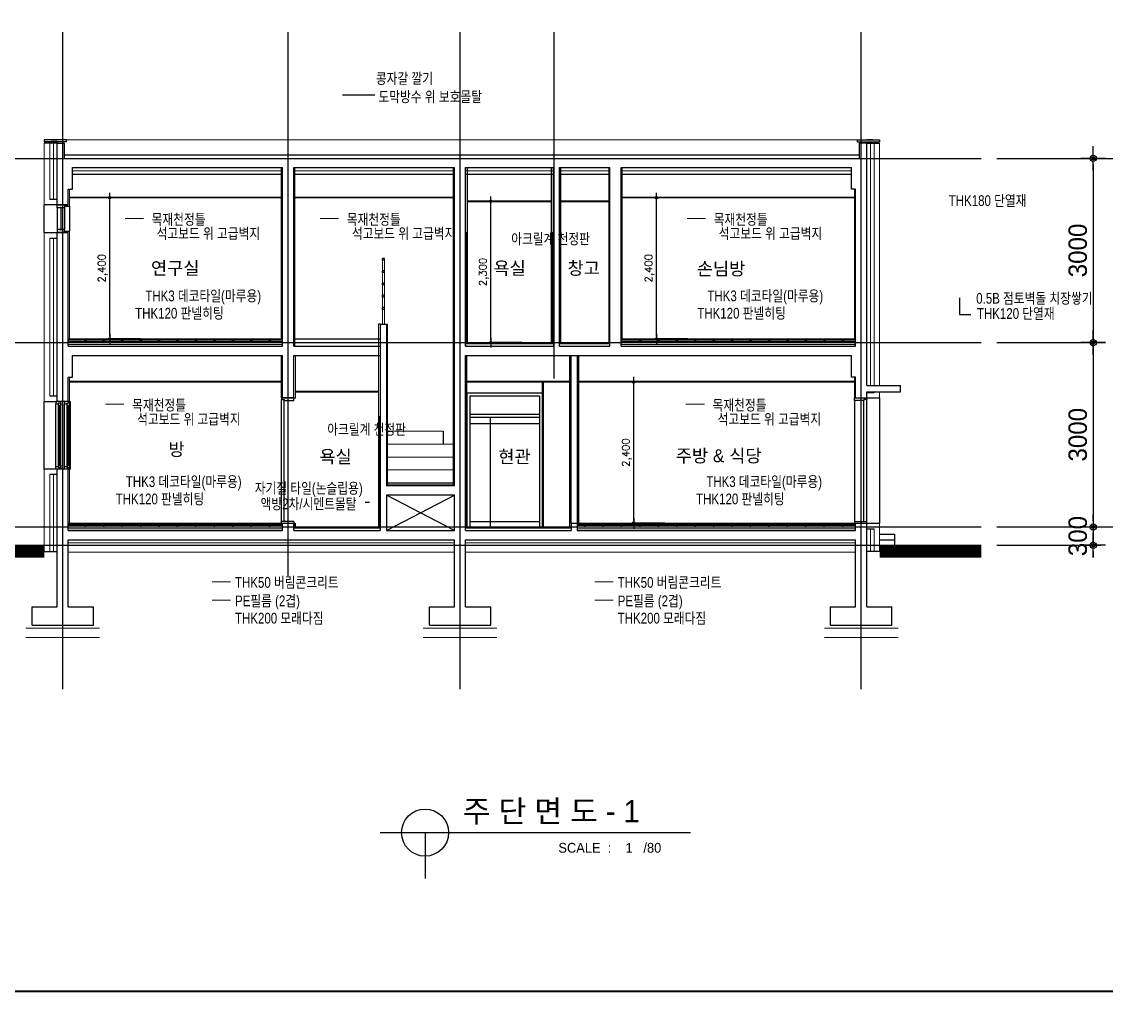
# Model space of a CAD drawing. Header units: millimetres. Extents: x 2237537 to 2823092, y 532110 to 734861.
# Drawn here: x 2440566 to 2458225, y 640027 to 655830 of the extents above; entities that cross this region are included whole.
import ezdxf
from ezdxf.enums import TextEntityAlignment as Align
from ezdxf.lldxf.tags import DXFTag

# ---------------------------------------------------------------- set-up
doc = ezdxf.new("R2010")
doc.units = ezdxf.units.MM
doc.header["$LTSCALE"] = 300
doc.header["$MEASUREMENT"] = 0
doc.layers.get('0').update_dxf_attribs({"lineweight": 0})
for name, color, linetype in [('2', 2, 'Continuous'), ('3', 3, 'Continuous'), ('5HAT', 5, 'Continuous'), ('6', 6, 'Continuous'), ('8', 8, 'Continuous'), ("A'_6ELE", 6, 'Continuous'), ("A'_CWAL", 2, 'Continuous'), ('CEN', 1, 'CEN'), ('DIM', 7, 'Continuous'), ('E3', 8, 'Continuous'), ('ELV', 4, 'Continuous'), ('FORM', 4, 'Continuous'), ('HA', 5, 'Continuous'), ('MGT', 6, 'Continuous'), ('RXANNOT', 6, 'Continuous'), ('TOILET', 6, 'Continuous'), ('WID', 4, 'Continuous'), ('win', 4, 'Continuous')]:
    doc.layers.add(name, color=color, linetype=linetype)
for name, color, linetype, lineweight in [('DOOR', 6, 'Continuous', 9), ('hat2', 7, 'Continuous', 0), ('가구', 8, 'Continuous', 5), ('마감', 154, 'Continuous', 9), ('타이틀글자', 7, 'Continuous', 13)]:
    doc.layers.add(name, color=color, linetype=linetype, lineweight=lineweight)
doc.styles.add('HGTXT', font='romans.shx', dxfattribs={"bigfont": 'whgtxt.shx'})
doc.styles.get("Standard").update_dxf_attribs({"font": 'Expo M.ttf'})
doc.styles.add('울릉도', font='Expo M.ttf')
doc.styles.add('휴먼세엑스포', font='Dotum.ttf')
tags = doc.linetypes.add('BATTING', pattern='A,0.0001,-0.1,[134,ltypeshp.shx,S=0.1,R=0,X=-0.1,Y=0],-0.2,[134,ltypeshp.shx,S=0.1,R=180,X=0.1,Y=0],-0.1', length=0.4001).pattern_tags.tags
tags[22:23] = [DXFTag(74, 4), DXFTag(75, 0), DXFTag(340, '0'), DXFTag(46, 1.0), DXFTag(50, 0.0), DXFTag(44, 0.0), DXFTag(45, 0.0)]
tags[4:5] = [DXFTag(74, 4), DXFTag(75, 0), DXFTag(340, '0'), DXFTag(46, 1.0), DXFTag(50, 0.0), DXFTag(44, 0.0), DXFTag(45, 0.0)]
tags = doc.linetypes.add('CEN', pattern=[62, 60, -1, 0, -1]).pattern_tags.tags
tags[10:11] = [DXFTag(74, 4), DXFTag(75, 0), DXFTag(340, '0'), DXFTag(46, 1.0), DXFTag(50, 0.0), DXFTag(44, 0.0), DXFTag(45, 0.0)]
tags[8:9] = [DXFTag(74, 4), DXFTag(75, 0), DXFTag(340, '0'), DXFTag(46, 1.0), DXFTag(50, 0.0), DXFTag(44, 0.0), DXFTag(45, 0.0)]
tags[6:7] = [DXFTag(74, 4), DXFTag(75, 0), DXFTag(340, '0'), DXFTag(46, 1.0), DXFTag(50, 0.0), DXFTag(44, 0.0), DXFTag(45, 0.0)]
tags[4:5] = [DXFTag(74, 4), DXFTag(75, 0), DXFTag(340, '0'), DXFTag(46, 1.0), DXFTag(50, 0.0), DXFTag(44, 0.0), DXFTag(45, 0.0)]
tags = doc.linetypes.add('HID', pattern=[2.3, 1.5, -0.8]).pattern_tags.tags
tags[6:7] = [DXFTag(74, 4), DXFTag(75, 0), DXFTag(340, '0'), DXFTag(46, 1.0), DXFTag(50, 0.0), DXFTag(44, 0.0), DXFTag(45, 0.0)]
tags[4:5] = [DXFTag(74, 4), DXFTag(75, 0), DXFTag(340, '0'), DXFTag(46, 1.0), DXFTag(50, 0.0), DXFTag(44, 0.0), DXFTag(45, 0.0)]
tags = doc.linetypes.add('HIDDEN2', pattern=[4.7625, 3.175, -1.5875]).pattern_tags.tags
tags[6:7] = [DXFTag(74, 4), DXFTag(75, 0), DXFTag(340, '0'), DXFTag(46, 1.0), DXFTag(50, 0.0), DXFTag(44, 0.0), DXFTag(45, 0.0)]
tags[4:5] = [DXFTag(74, 4), DXFTag(75, 0), DXFTag(340, '0'), DXFTag(46, 1.0), DXFTag(50, 0.0), DXFTag(44, 0.0), DXFTag(45, 0.0)]
doc.dimstyles.new('archidata', dxfattribs={"dimscale": 50, "dimtxt": 3, "dimasz": 1, "dimexe": 2, "dimexo": 5, "dimgap": 1, "dimtad": 1, "dimdec": 0, "dimdsep": 46, "dimlunit": 6, "dimtxsty": 'HGTXT', "dimblk": 'DOT', "dimcen": 0, "dimclrd": 1, "dimclre": 1, "dimadec": 0, "dimazin": 0, "dimtfac": 1, "dimtdec": 0, "dimtix": 1, "dimtofl": 0, "dimtmove": 2, "dimatfit": 3, "dimldrblk": 'DOT', "dimfxl": 1, "dimtolj": 1, "dimtzin": 0, "dimarcsym": 0})
doc.dimstyles.new('CPDIM1', dxfattribs={"dimtxt": 3, "dimasz": 1, "dimexe": 1.25, "dimexo": 1, "dimgap": 1, "dimtad": 1, "dimdec": 0, "dimzin": 1, "dimdsep": 46, "dimtxsty": '휴먼세엑스포', "dimblk1": 'Z_DOT', "dimblk2": 'Z_DOT', "dimsah": 1, "dimcen": 2.5, "dimadec": 0, "dimazin": 0, "dimtfac": 1, "dimtdec": 0, "dimtix": 1, "dimtmove": 2, "dimatfit": 3, "dimldrblk": 'Z_DOT', "dimfxl": 1, "dimtolj": 1, "dimtzin": 1, "dimarcsym": 0})

# ---------------------------------------------------------------- blocks, each defined once
blk = doc.blocks.new('Z_DOT')
at = {"layer": 'DIM', "color": 7}
for p, q in [((0, -2), (0, 2)), ((-2, 0), (2, 0))]:
    blk.add_line(p, q, dxfattribs=at)
for radius in [0.5, 0.25]:
    blk.add_circle((0, 0), radius, dxfattribs=at)
blk = doc.blocks.new('*D141')
at = {"layer": 'DEFPOINTS', "color": 0}
for p in [(2456342, 653605), (2456342, 650605), (2458011, 650605)]:
    blk.add_point(p, dxfattribs=at)
at = {"layer": 'DIM', "color": 0, "lineweight": -2}
for p, q in [((2456442, 653605), (2458136, 653605)), ((2458011, 653505), (2458011, 650705)), ((2456442, 650605), (2458136, 650605))]:
    blk.add_line(p, q, dxfattribs=at)
at = {"layer": 'DIM', "color": 0, "lineweight": -2, "xscale": 100, "yscale": 100, "zscale": 100}
for p, rotation in [((2458011, 653605), 90), ((2458011, 650605), 270)]:
    blk.add_blockref('Z_DOT', p, dxfattribs=dict(at, rotation=rotation))
at = {"layer": 'DIM', "color": 0, "insert": (2457761, 652105), "char_height": 300, "attachment_point": 5, "rotation": 90, "style": '휴먼세엑스포'}
blk.add_mtext('\\A1;3000', dxfattribs=at)
blk = doc.blocks.new('*D142')
at = {"layer": 'DEFPOINTS', "color": 0}
for p in [(2456342, 653605), (2456342, 647605), (2458811, 647605)]:
    blk.add_point(p, dxfattribs=at)
at = {"layer": 'DIM', "color": 0, "lineweight": -2}
for p, q in [((2456442, 653605), (2458936, 653605)), ((2458811, 653505), (2458811, 647705)), ((2456442, 647605), (2458936, 647605))]:
    blk.add_line(p, q, dxfattribs=at)
at = {"layer": 'DIM', "color": 0, "lineweight": -2, "xscale": 100, "yscale": 100, "zscale": 100}
for p, rotation in [((2458811, 653605), 90), ((2458811, 647605), 270)]:
    blk.add_blockref('Z_DOT', p, dxfattribs=dict(at, rotation=rotation))
at = {"layer": 'DIM', "color": 0, "insert": (2458561, 650605), "char_height": 300, "attachment_point": 5, "rotation": 90, "style": '휴먼세엑스포'}
blk.add_mtext('\\A1;6000', dxfattribs=at)
blk = doc.blocks.new('*D143')
at = {"layer": 'DEFPOINTS', "color": 0}
for p in [(2456342, 650605), (2456342, 647605), (2458011, 647605)]:
    blk.add_point(p, dxfattribs=at)
at = {"layer": 'DIM', "color": 0, "lineweight": -2}
for p, q in [((2456442, 650605), (2458136, 650605)), ((2458011, 650505), (2458011, 647705)), ((2456442, 647605), (2458136, 647605))]:
    blk.add_line(p, q, dxfattribs=at)
at = {"layer": 'DIM', "color": 0, "lineweight": -2, "xscale": 100, "yscale": 100, "zscale": 100}
for p, rotation in [((2458011, 650605), 90), ((2458011, 647605), 270)]:
    blk.add_blockref('Z_DOT', p, dxfattribs=dict(at, rotation=rotation))
at = {"layer": 'DIM', "color": 0, "insert": (2457761, 649105), "char_height": 300, "attachment_point": 5, "rotation": 90, "style": '휴먼세엑스포'}
blk.add_mtext('\\A1;3000', dxfattribs=at)
blk = doc.blocks.new('*D144')
at = {"layer": 'DEFPOINTS', "color": 0}
for p in [(2456342, 647605), (2456342, 647305), (2458011, 647305)]:
    blk.add_point(p, dxfattribs=at)
at = {"layer": 'DIM', "color": 0, "lineweight": -2}
for p, q in [((2458011, 647705), (2458011, 647805)), ((2456442, 647605), (2458136, 647605)), ((2458011, 647605), (2458011, 647305)), ((2456442, 647305), (2458136, 647305)), ((2458011, 647205), (2458011, 647105))]:
    blk.add_line(p, q, dxfattribs=at)
at = {"layer": 'DIM', "color": 0, "lineweight": -2, "xscale": 100, "yscale": 100, "zscale": 100}
for p, rotation in [((2458011, 647605), 270), ((2458011, 647305), 90)]:
    blk.add_blockref('Z_DOT', p, dxfattribs=dict(at, rotation=rotation))
at = {"layer": 'DIM', "color": 0, "insert": (2457761, 647455), "char_height": 300, "attachment_point": 5, "rotation": 90, "style": '휴먼세엑스포'}
blk.add_mtext('\\A1;300', dxfattribs=at)
blk = doc.blocks.new('*D135')
at = {"layer": 'DEFPOINTS', "color": 0}
for p in [(2450530, 649965), (2451159, 649965), (2451159, 647665)]:
    blk.add_point(p, dxfattribs=at)
at = {"layer": 'DIM', "color": 1, "lineweight": -2}
for p, q in [((2451039, 649965), (2450530, 649965)), ((2450530, 647705), (2450530, 649925)), ((2451039, 647665), (2450530, 647665))]:
    blk.add_line(p, q, dxfattribs=at)
at = {"layer": 'DIM', "color": 1, "lineweight": -2, "xscale": 40, "yscale": 40, "zscale": 40}
for p, rotation in [((2450530, 649965), 90), ((2450530, 647665), 270)]:
    blk.add_blockref('Z_DOT', p, dxfattribs=dict(at, rotation=rotation))
at = {"layer": 'DIM', "insert": (2450418, 648815), "char_height": 120, "attachment_point": 5, "rotation": 90, "style": 'HGTXT'}
blk.add_mtext('\\A1;2,400', dxfattribs=at)
blk = doc.blocks.new('_Dot')
at = {"color": 0, "linetype": 'ByBlock', "lineweight": -2}
blk.add_line((-0.5, 0), (-1, 0), dxfattribs=at)
at = {"color": 0, "linetype": 'ByBlock', "const_width": 0.5}
blk.add_lwpolyline([(-0.25, 0, 1), (0.25, 0, 1)], format="xyb", close=True, dxfattribs=at)
blk = doc.blocks.new('*D136')
at = {"layer": 'DEFPOINTS', "color": 0}
for p in [(2450901, 652965), (2451530, 652965), (2451530, 650665)]:
    blk.add_point(p, dxfattribs=at)
at = {"layer": 'DIM', "color": 1, "lineweight": -2}
for p, q in [((2451410, 652965), (2450901, 652965)), ((2450901, 650705), (2450901, 652925)), ((2451410, 650665), (2450901, 650665))]:
    blk.add_line(p, q, dxfattribs=at)
at = {"layer": 'DIM', "color": 1, "lineweight": -2, "xscale": 40, "yscale": 40, "zscale": 40}
for p, rotation in [((2450901, 652965), 90), ((2450901, 650665), 270)]:
    blk.add_blockref('Z_DOT', p, dxfattribs=dict(at, rotation=rotation))
at = {"layer": 'DIM', "insert": (2450789, 651815), "char_height": 120, "attachment_point": 5, "rotation": 90, "style": 'HGTXT'}
blk.add_mtext('\\A1;2,400', dxfattribs=at)
blk = doc.blocks.new('*D149')
at = {"layer": 'DEFPOINTS', "color": 0}
for p in [(2441998, 652965), (2442627, 652965), (2442627, 650665)]:
    blk.add_point(p, dxfattribs=at)
at = {"layer": 'DIM', "color": 1, "lineweight": -2}
for p, q in [((2442507, 652965), (2441998, 652965)), ((2441998, 650705), (2441998, 652925)), ((2442507, 650665), (2441998, 650665))]:
    blk.add_line(p, q, dxfattribs=at)
at = {"layer": 'DIM', "color": 1, "lineweight": -2, "xscale": 40, "yscale": 40, "zscale": 40}
for p, rotation in [((2441998, 652965), 90), ((2441998, 650665), 270)]:
    blk.add_blockref('Z_DOT', p, dxfattribs=dict(at, rotation=rotation))
at = {"layer": 'DIM', "insert": (2441886, 651815), "char_height": 120, "attachment_point": 5, "rotation": 90, "style": 'HGTXT'}
blk.add_mtext('\\A1;2,400', dxfattribs=at)
blk = doc.blocks.new('*D150')
at = {"layer": 'DEFPOINTS', "color": 0}
for p in [(2448202, 652905), (2448831, 652905), (2448831, 650605)]:
    blk.add_point(p, dxfattribs=at)
at = {"layer": 'DIM', "color": 1, "lineweight": -2}
for p, q in [((2448711, 652905), (2448202, 652905)), ((2448202, 650645), (2448202, 652865)), ((2448711, 650605), (2448202, 650605))]:
    blk.add_line(p, q, dxfattribs=at)
at = {"layer": 'DIM', "color": 1, "lineweight": -2, "xscale": 40, "yscale": 40, "zscale": 40}
for p, rotation in [((2448202, 652905), 90), ((2448202, 650605), 270)]:
    blk.add_blockref('Z_DOT', p, dxfattribs=dict(at, rotation=rotation))
at = {"layer": 'DIM', "insert": (2448090, 651755), "char_height": 120, "attachment_point": 5, "rotation": 90, "style": 'HGTXT'}
blk.add_mtext('\\A1;2,300', dxfattribs=at)
blk = doc.blocks.new('FORM')
at = {"layer": 'FORM', "const_width": 37.8}
blk.add_lwpolyline([(120245, 27347), (120245, 54452), (159038, 54452), (159038, 27347)], close=True, dxfattribs=at)

msp = doc.modelspace()

# ---------------------------------------------------------------- linework, layer by layer
at = {"ltscale": 10000}
for p, q in [((2442547.6, 652623.8), (2442248, 652623.8)), ((2445726, 652623.8), (2445426.4, 652623.8)), ((2451699.6, 652623.8), (2451400, 652623.8)), ((2442230.6, 649599.8), (2441931, 649599.8)), ((2451680.6, 649599.8), (2451381, 649599.8)), ((2443964.6, 646712), (2443665, 646712)), ((2450195.6, 646712), (2449896, 646712)), ((2443964.6, 646411.6), (2443665, 646411.6)), ((2450195.6, 646411.6), (2449896, 646411.6))]:
    msp.add_line(p, q, dxfattribs=at)
at = {"const_width": 200}
for points in [[(2438548.3, 647205.4), (2440933.9, 647205.4)], [(2454533.9, 647205.4), (2456188, 647205.4)]]:
    msp.add_lwpolyline(points, dxfattribs=at)
at = {"layer": '2'}
for p, q in [((2446403.9, 642626.5), (2451454.3, 642626.5)), ((2447133.2, 642626.5), (2447133.2, 641881.3))]:
    msp.add_line(p, q, dxfattribs=at)
msp.add_circle((2447133.2, 642626.5), 383.3, dxfattribs=at)
at = {"layer": '3'}
for p, q in [((2449509.9, 647664.7), (2449509.9, 650394.7)), ((2449609.9, 650394.7), (2449609.9, 647664.7))]:
    msp.add_line(p, q, dxfattribs=at)
at = {"layer": '5HAT'}
for p, q in [((2440933.9, 652396.8), (2440933.9, 652846.8)), ((2441143.9, 652796.8), (2441143.9, 652446.8)), ((2441263.9, 652796.8), (2441263.9, 652446.8)), ((2441343.9, 652826.8), (2441343.9, 652416.8)), ((2454533.9, 649704.7), (2454533.9, 647664.7)), ((2440933.9, 648546.8), (2440933.9, 649646.8)), ((2454123.9, 649664.7), (2454123.9, 647694.7))]:
    msp.add_line(p, q, dxfattribs=at)
at = {"layer": '6'}
for p, q in [((2440933.9, 653904.7), (2440933.9, 653874.7)), ((2454533.9, 653904.7), (2454533.9, 653874.7)), ((2441143.9, 652936.8), (2441023.9, 652936.8)), ((2441143.9, 652846.8), (2440933.9, 652846.8)), ((2440933.9, 652396.8), (2441143.9, 652396.8)), ((2441023.9, 652306.8), (2441143.9, 652306.8)), ((2446403.9, 650904.7), (2446373.9, 650904.7)), ((2446503.9, 650904.7), (2446523.9, 650904.7)), ((2444993.9, 650664.7), (2446403.9, 650664.7)), ((2441023.9, 649736.8), (2441143.9, 649736.8)), ((2444993.9, 649704.7), (2445023.9, 649704.7)), ((2454323.9, 649794.7), (2454443.9, 649794.7)), ((2454323.9, 649704.7), (2454533.9, 649704.7)), ((2440933.9, 649646.8), (2441143.9, 649646.8)), ((2447426, 649161.3), (2447426, 648951.3)), ((2441143.9, 648546.8), (2440933.9, 648546.8)), ((2441143.9, 648456.8), (2441023.9, 648456.8)), ((2447813.9, 647589.7), (2449043.9, 647589.7)), ((2454323.9, 647664.7), (2454533.9, 647664.7)), ((2454323.9, 647574.7), (2454443.9, 647574.7)), ((2454533.9, 647484.7), (2454776.9, 647484.7)), ((2454533.9, 647394.7), (2454776.9, 647394.7)), ((2454776.9, 647484.7), (2454776.9, 647304.7)), ((2440933.9, 647205.4), (2441143.9, 647205.4)), ((2441043.9, 647205.4), (2441143.9, 647205.4)), ((2454533.9, 647205.4), (2454323.9, 647205.4))]:
    msp.add_line(p, q, dxfattribs=at)
at = {"layer": '6', "ltscale": 10000}
for p, q in [((2444793.9, 650664.7), (2444793.9, 653454.7)), ((2447823.9, 650604.7), (2447823.9, 653452.5)), ((2449193.9, 650604.7), (2449193.9, 653452.5)), ((2449343.9, 650604.7), (2449343.9, 653454.7)), ((2441263.9, 652826.8), (2441343.9, 652826.8)), ((2441263.9, 652416.8), (2441343.9, 652416.8)), ((2444793.9, 649704.7), (2444793.9, 650394.7))]:
    msp.add_line(p, q, dxfattribs=at)
at = {"layer": '8'}
for points in [[(2449043.9, 647604.7), (2449043.9, 649964.7)], [(2449063.9, 647604.7), (2449063.9, 649964.7)]]:
    msp.add_lwpolyline(points, dxfattribs=at)
at = {"layer": "A'_6ELE"}
for p, q in [((2441293.9, 653904.7), (2440933.9, 653904.7)), ((2440933.9, 653904.7), (2440933.9, 653874.7)), ((2441293.9, 653874.7), (2440933.9, 653874.7)), ((2441143.9, 653854.7), (2440933.9, 653854.7)), ((2441043.9, 653904.7), (2441143.9, 653904.7)), ((2441043.9, 653904.7), (2441143.9, 653904.7)), ((2441293.9, 653874.7), (2441293.9, 653904.7)), ((2454173.9, 653904.7), (2454533.9, 653904.7)), ((2454173.9, 653874.7), (2454173.9, 653904.7)), ((2454173.9, 653874.7), (2454533.9, 653874.7)), ((2454423.9, 653904.7), (2454323.9, 653904.7)), ((2454323.9, 653854.7), (2454533.9, 653854.7)), ((2454533.9, 653904.7), (2454533.9, 653874.7)), ((2441263.9, 653664.7), (2454203.9, 653664.7)), ((2441393.9, 653344.7), (2444813.9, 653344.7)), ((2444993.9, 653344.7), (2447613.9, 653344.7)), ((2447793.9, 653344.7), (2449223.9, 653344.7)), ((2449323.9, 653344.7), (2450143.9, 653344.7)), ((2450323.9, 653344.7), (2454073.9, 653344.7)), ((2441343.9, 652974.7), (2444793.9, 652974.7)), ((2441343.9, 652964.7), (2444793.9, 652964.7)), ((2445013.9, 652974.7), (2447613.9, 652974.7)), ((2445013.9, 652964.7), (2447613.9, 652964.7)), ((2447823.9, 652914.7), (2449193.9, 652914.7)), ((2447823.9, 652904.7), (2449193.9, 652904.7)), ((2449343.9, 652914.7), (2450123.9, 652914.7)), ((2449343.9, 652904.7), (2450123.9, 652904.7)), ((2450323.9, 652974.7), (2454143.9, 652974.7)), ((2450323.9, 652964.7), (2454143.9, 652964.7)), ((2441323.9, 650664.7), (2444813.9, 650664.7)), ((2441323.9, 650649.7), (2444813.9, 650649.7)), ((2447793.9, 650604.7), (2449223.9, 650604.7)), ((2447793.9, 650589.7), (2449223.9, 650589.7)), ((2449323.9, 650604.7), (2450143.9, 650604.7)), ((2449323.9, 650589.7), (2450143.9, 650589.7)), ((2450323.9, 650664.7), (2454143.9, 650664.7)), ((2450323.9, 650649.7), (2454143.9, 650649.7)), ((2449489.9, 647604.7), (2449489.9, 650394.7)), ((2449629.9, 650394.7), (2449629.9, 647664.7)), ((2441343.9, 649974.7), (2444793.9, 649974.7)), ((2441343.9, 649964.7), (2444793.9, 649964.7)), ((2447813.9, 649974.7), (2449489.9, 649974.7)), ((2447813.9, 649964.7), (2449489.9, 649964.7)), ((2449629.9, 649974.7), (2454123.9, 649974.7)), ((2449629.9, 649964.7), (2454123.9, 649964.7)), ((2445023.9, 649814.7), (2446373.9, 649814.7)), ((2445023.9, 649804.7), (2446373.9, 649804.7)), ((2447813.9, 649789.7), (2447813.9, 647589.7)), ((2441323.9, 649646.8), (2441353.9, 649646.8)), ((2441323.9, 648546.8), (2441353.9, 648546.8)), ((2441323.9, 647664.7), (2444813.9, 647664.7)), ((2441323.9, 647649.7), (2444813.9, 647649.7)), ((2444993.9, 647604.7), (2446403.9, 647604.7)), ((2444993.9, 647589.7), (2446403.9, 647589.7)), ((2447793.9, 647604.7), (2449509.9, 647604.7)), ((2447793.9, 647589.7), (2449509.9, 647589.7)), ((2449609.9, 647664.7), (2454143.9, 647664.7)), ((2449609.9, 647649.7), (2454143.9, 647649.7))]:
    msp.add_line(p, q, dxfattribs=at)
at = {"layer": "A'_CWAL"}
for p, q in [((2441143.9, 652846.8), (2441143.9, 653854.7)), ((2441143.9, 653854.7), (2441263.9, 653854.7)), ((2441263.9, 653604.7), (2441263.9, 653854.7)), ((2454203.9, 653604.7), (2454203.9, 653854.7)), ((2454323.9, 653854.7), (2454203.9, 653854.7)), ((2454323.9, 649904.7), (2454323.9, 653854.7)), ((2441263.9, 653604.7), (2454203.9, 653604.7)), ((2441393.9, 653454.7), (2444813.9, 653454.7)), ((2441393.9, 653104.7), (2441393.9, 653454.7)), ((2444813.9, 650544.7), (2444813.9, 653454.7)), ((2444993.9, 650544.7), (2444993.9, 653454.7)), ((2444993.9, 653454.7), (2447613.9, 653454.7)), ((2447613.9, 648271.3), (2447613.9, 653454.7)), ((2447793.9, 653454.7), (2449223.9, 653454.7)), ((2447793.9, 650544.7), (2447793.9, 653454.7)), ((2449223.9, 650604.7), (2449223.9, 653454.7)), ((2449323.9, 650544.7), (2449323.9, 653454.7)), ((2449323.9, 653454.7), (2450143.9, 653454.7)), ((2450143.9, 650544.7), (2450143.9, 653454.7)), ((2450323.9, 650544.7), (2450323.9, 653454.7)), ((2450323.9, 653454.7), (2454073.9, 653454.7)), ((2454073.9, 653104.7), (2454073.9, 653454.7)), ((2441323.9, 653104.7), (2441393.9, 653104.7)), ((2441323.9, 652846.8), (2441323.9, 653104.7)), ((2454143.9, 653104.7), (2454073.9, 653104.7)), ((2454143.9, 650544.7), (2454143.9, 653104.7)), ((2441323.9, 652846.8), (2441143.9, 652846.8)), ((2441143.9, 652846.8), (2441323.9, 652846.8)), ((2441143.9, 649646.8), (2441143.9, 652396.8)), ((2441323.9, 652396.8), (2441143.9, 652396.8)), ((2441143.9, 652396.8), (2441323.9, 652396.8)), ((2441323.9, 650544.7), (2441323.9, 652396.8)), ((2446470.9, 651974.7), (2446440.9, 651974.7)), ((2446440.9, 651944.7), (2446440.9, 651974.7)), ((2446470.9, 651944.7), (2446440.9, 651944.7)), ((2446470.9, 651944.7), (2446470.9, 651974.7)), ((2446470.9, 651774.7), (2446440.9, 651774.7)), ((2446470.9, 651774.7), (2446440.9, 651774.7)), ((2446440.9, 651744.7), (2446440.9, 651774.7)), ((2446470.9, 651744.7), (2446440.9, 651744.7)), ((2446470.9, 651744.7), (2446440.9, 651744.7)), ((2446470.9, 651744.7), (2446470.9, 651774.7)), ((2446470.9, 651574.7), (2446440.9, 651574.7)), ((2446470.9, 651574.7), (2446440.9, 651574.7)), ((2446440.9, 651544.7), (2446440.9, 651574.7)), ((2446470.9, 651544.7), (2446440.9, 651544.7)), ((2446470.9, 651544.7), (2446440.9, 651544.7)), ((2446470.9, 651544.7), (2446470.9, 651574.7)), ((2446470.9, 651374.7), (2446440.9, 651374.7)), ((2446470.9, 651374.7), (2446440.9, 651374.7)), ((2446440.9, 651344.7), (2446440.9, 651374.7)), ((2446470.9, 651344.7), (2446440.9, 651344.7)), ((2446470.9, 651344.7), (2446440.9, 651344.7)), ((2446470.9, 651344.7), (2446470.9, 651374.7)), ((2446470.9, 651174.7), (2446440.9, 651174.7)), ((2446470.9, 651174.7), (2446440.9, 651174.7)), ((2446440.9, 651144.7), (2446440.9, 651174.7)), ((2446470.9, 651144.7), (2446440.9, 651144.7)), ((2446470.9, 651144.7), (2446440.9, 651144.7)), ((2446470.9, 651144.7), (2446470.9, 651174.7)), ((2446403.9, 650904.7), (2446403.9, 647544.7)), ((2446403.9, 650904.7), (2446503.9, 650904.7)), ((2446503.9, 650904.7), (2446503.9, 648271.3)), ((2447793.9, 650571.2), (2447793.9, 650544.7)), ((2449223.9, 650604.7), (2449223.9, 650544.7)), ((2441323.9, 650544.7), (2444813.9, 650544.7)), ((2441393.9, 650394.7), (2444813.9, 650394.7)), ((2441393.9, 650044.7), (2441393.9, 650394.7)), ((2444813.9, 649704.7), (2444813.9, 650394.7)), ((2444993.9, 650544.7), (2446403.9, 650544.7)), ((2444993.9, 649704.7), (2444993.9, 650394.7)), ((2444993.9, 650394.7), (2446403.9, 650394.7)), ((2447793.9, 650544.7), (2449223.9, 650544.7)), ((2447793.9, 650394.7), (2454073.9, 650394.7)), ((2447793.9, 650394.7), (2447793.9, 647604.7)), ((2447793.9, 647544.7), (2447793.9, 650394.7)), ((2449323.9, 650544.7), (2450143.9, 650544.7)), ((2450323.9, 650544.7), (2454143.9, 650544.7)), ((2454073.9, 650044.7), (2454073.9, 650394.7)), ((2441323.9, 649646.8), (2441323.9, 650044.7)), ((2441323.9, 650044.7), (2441393.9, 650044.7)), ((2454143.9, 650044.7), (2454073.9, 650044.7)), ((2454143.9, 649704.7), (2454143.9, 650044.7)), ((2454323.9, 649904.7), (2454873.9, 649904.7)), ((2454873.9, 649804.7), (2454873.9, 649904.7)), ((2444973.9, 649704.7), (2444793.9, 649704.7)), ((2444813.9, 649704.7), (2444993.9, 649704.7)), ((2454143.9, 649704.7), (2454323.9, 649704.7)), ((2454323.9, 649704.7), (2454323.9, 649804.7)), ((2454323.9, 649804.7), (2454873.9, 649804.7)), ((2441323.9, 649646.8), (2441143.9, 649646.8)), ((2441323.9, 649646.8), (2441173.9, 649646.8)), ((2441143.9, 646304.7), (2441143.9, 648546.8)), ((2441323.9, 648546.8), (2441143.9, 648546.8)), ((2441323.9, 648546.8), (2441173.9, 648546.8)), ((2441323.9, 647544.7), (2441323.9, 648546.8)), ((2447613.9, 648271.3), (2446503.9, 648271.3)), ((2446503.9, 648121.3), (2446503.9, 647544.7)), ((2447613.9, 648121.3), (2446503.9, 648121.3)), ((2447613.9, 647544.7), (2447613.9, 648121.3)), ((2444813.9, 647544.7), (2444813.9, 647664.7)), ((2444813.9, 647664.7), (2444993.9, 647664.7)), ((2444993.9, 647544.7), (2444993.9, 647664.7)), ((2449509.9, 647664.7), (2449609.9, 647664.7)), ((2449509.9, 647664.7), (2449509.9, 647544.7)), ((2449609.9, 647664.7), (2449609.9, 647544.7)), ((2454143.9, 647544.7), (2454143.9, 647664.7)), ((2454143.9, 647664.7), (2454323.9, 647664.7)), ((2454323.9, 646304.7), (2454323.9, 647664.7)), ((2441323.9, 647544.7), (2444813.9, 647544.7)), ((2441323.9, 646304.7), (2441323.9, 647394.7)), ((2441323.9, 647394.7), (2447613.9, 647394.7)), ((2444993.9, 647544.7), (2446403.9, 647544.7)), ((2446503.9, 647544.7), (2447613.9, 647544.7)), ((2447613.9, 646304.7), (2447613.9, 647394.7)), ((2447793.9, 647544.7), (2449509.9, 647544.7)), ((2447793.9, 646304.7), (2447793.9, 647394.7)), ((2447793.9, 647394.7), (2454143.9, 647394.7)), ((2449609.9, 647544.7), (2454143.9, 647544.7)), ((2454143.9, 646304.7), (2454143.9, 647394.7)), ((2440733.9, 646304.7), (2441143.9, 646304.7)), ((2440733.9, 646004.7), (2440733.9, 646304.7)), ((2441323.9, 646304.7), (2441733.9, 646304.7)), ((2441733.9, 646004.7), (2441733.9, 646304.7)), ((2447203.9, 646004.7), (2447203.9, 646304.7)), ((2447203.9, 646304.7), (2447613.9, 646304.7)), ((2447793.9, 646304.7), (2448203.9, 646304.7)), ((2448203.9, 646004.7), (2448203.9, 646304.7)), ((2453733.9, 646004.7), (2453733.9, 646304.7)), ((2453733.9, 646304.7), (2454143.9, 646304.7)), ((2454323.9, 646304.7), (2454733.9, 646304.7)), ((2454733.9, 646004.7), (2454733.9, 646304.7)), ((2440733.9, 646004.7), (2441733.9, 646004.7)), ((2447203.9, 646004.7), (2448203.9, 646004.7)), ((2453733.9, 646004.7), (2454733.9, 646004.7))]:
    msp.add_line(p, q, dxfattribs=at)
at = {"layer": 'CEN'}
for p, q in [((2441233.9, 644962.3), (2441233.9, 655658.2)), ((2444903.9, 646804.8), (2444903.9, 655658.2)), ((2447703.9, 644962.3), (2447703.9, 655658.2)), ((2449233.9, 650017.9), (2449233.9, 655658.2)), ((2454233.9, 644962.3), (2454233.9, 655658.2)), ((2438548.3, 653604.7), (2456188, 653604.7)), ((2438548.3, 650604.7), (2456188, 650604.7)), ((2447613.9, 647544.7), (2446503.9, 648121.3)), ((2446503.9, 647544.7), (2447613.9, 648121.3)), ((2438548.3, 647604.7), (2456188, 647604.7)), ((2438548.3, 647304.7), (2456188, 647304.7))]:
    msp.add_line(p, q, dxfattribs=at)
at = {"layer": 'DOOR'}
for p, q in [((2440933.9, 652846.8), (2440933.9, 653854.7)), ((2441023.9, 652936.8), (2441023.9, 653854.7)), ((2454443.9, 649904.7), (2454443.9, 653854.7)), ((2454533.9, 649904.7), (2454533.9, 653854.7)), ((2445013.9, 650544.7), (2445013.9, 653454.7)), ((2450123.9, 650604.7), (2450123.9, 653454.7)), ((2450343.9, 650664.7), (2450343.9, 653454.7)), ((2441343.9, 652826.8), (2441343.9, 653104.7)), ((2454123.9, 650664.7), (2454123.9, 653104.7)), ((2440933.9, 649646.8), (2440933.9, 652396.8)), ((2441343.9, 650664.7), (2441343.9, 652416.8)), ((2441023.9, 649736.8), (2441023.9, 652306.8)), ((2446373.9, 650904.7), (2446373.9, 647604.7)), ((2446523.9, 650904.7), (2446523.9, 648271.3)), ((2445023.9, 649704.7), (2445023.9, 650394.7)), ((2441343.9, 649646.8), (2441343.9, 650044.7)), ((2454123.9, 649704.7), (2454123.9, 650044.7)), ((2454443.9, 649794.7), (2454443.9, 649804.7)), ((2454533.9, 649704.7), (2454533.9, 649804.7)), ((2447426, 649161.3), (2446523.9, 649161.3)), ((2447593.9, 648951.3), (2446523.9, 648951.3)), ((2447593.9, 648741.3), (2446523.9, 648741.3)), ((2440933.9, 647205.4), (2440933.9, 648546.8)), ((2441023.9, 647205.4), (2441023.9, 648456.8)), ((2441343.9, 647664.7), (2441343.9, 648546.8)), ((2447593.9, 648531.3), (2446523.9, 648531.3)), ((2447593.9, 648321.3), (2446523.9, 648321.3)), ((2447593.9, 648301.3), (2446523.9, 648301.3)), ((2445023.9, 647604.7), (2445023.9, 647664.7)), ((2454443.9, 647205.4), (2454443.9, 647574.7)), ((2454533.9, 647205.4), (2454533.9, 647664.7))]:
    msp.add_line(p, q, dxfattribs=at)
at = {"layer": 'E3'}
for p, q in [((2447813.9, 649789.7), (2449043.9, 649789.7)), ((2447863.9, 649739.7), (2447863.9, 647589.7)), ((2447863.9, 649739.7), (2448993.9, 649739.7)), ((2448993.9, 649739.7), (2448993.9, 647589.7)), ((2449043.9, 649789.7), (2449043.9, 647589.7)), ((2447863.9, 649439.7), (2448993.9, 649439.7)), ((2447863.9, 649389.7), (2448993.9, 649389.7)), ((2448194.1, 649389.7), (2448194.1, 647589.7)), ((2448993.9, 649389.7), (2448993.9, 647589.7)), ((2447863.9, 649289.7), (2448993.9, 649289.7)), ((2447863.9, 647689.7), (2448993.9, 647689.7))]:
    msp.add_line(p, q, dxfattribs=at)
at = {"layer": 'ELV'}
msp.add_line((2441353.9, 649646.8), (2441353.9, 648546.8), dxfattribs=at)
at = {"layer": 'HA'}
msp.add_line((2441353.9, 648566.8), (2441353.9, 649626.8), dxfattribs=at)
at = {"layer": 'hat2', "color": 5, "linetype": 'BATTING', "ltscale": 0.5}
for p, q in [((2441083.9, 652936.8), (2441083.9, 653854.7)), ((2454383.9, 649904.7), (2454383.9, 653854.7)), ((2441393.9, 653399.7), (2444813.9, 653399.7)), ((2444993.9, 653399.7), (2447613.9, 653399.7)), ((2447793.9, 653399.7), (2449223.9, 653399.7)), ((2449323.9, 653399.7), (2450143.9, 653399.7)), ((2450323.9, 653399.7), (2454073.9, 653399.7)), ((2441083.9, 649736.8), (2441083.9, 652306.8)), ((2441083.9, 647205.4), (2441083.9, 648456.8)), ((2454383.9, 647205.4), (2454383.9, 647574.7))]:
    msp.add_line(p, q, dxfattribs=at)
at = {"layer": 'MGT'}
for p, q in [((2441582.3, 650633.4), (2441625, 650633.4)), ((2441603, 650613.4), (2441603, 650651.7)), ((2441882.3, 650633.4), (2441925, 650633.4)), ((2441903, 650613.4), (2441903, 650651.7)), ((2442182.3, 650633.4), (2442225, 650633.4)), ((2442203, 650613.4), (2442203, 650651.7)), ((2442482.3, 650633.4), (2442525, 650633.4)), ((2442503, 650613.4), (2442503, 650651.7)), ((2442782.3, 650633.4), (2442825, 650633.4)), ((2442803, 650613.4), (2442803, 650651.7)), ((2443082.3, 650633.4), (2443125, 650633.4)), ((2443103, 650613.4), (2443103, 650651.7)), ((2443382.3, 650633.4), (2443425, 650633.4)), ((2443403, 650613.4), (2443403, 650651.7)), ((2443682.3, 650633.4), (2443725, 650633.4)), ((2443703, 650613.4), (2443703, 650651.7)), ((2443982.3, 650633.4), (2444025, 650633.4)), ((2444003, 650613.4), (2444003, 650651.7)), ((2444282.3, 650633.4), (2444325, 650633.4)), ((2444303, 650613.4), (2444303, 650651.7)), ((2444582.3, 650633.4), (2444625, 650633.4)), ((2444603, 650613.4), (2444603, 650651.7)), ((2450611.7, 650633.4), (2450654.4, 650633.4)), ((2450632.4, 650613.4), (2450632.4, 650651.7)), ((2450912.3, 650633.4), (2450955, 650633.4)), ((2450933, 650613.4), (2450933, 650651.7)), ((2451212.3, 650633.4), (2451255, 650633.4)), ((2451233, 650613.4), (2451233, 650651.7)), ((2451512.3, 650633.4), (2451555, 650633.4)), ((2451533, 650613.4), (2451533, 650651.7)), ((2451812.3, 650633.4), (2451855, 650633.4)), ((2451833, 650613.4), (2451833, 650651.7)), ((2452112.3, 650633.4), (2452155, 650633.4)), ((2452133, 650613.4), (2452133, 650651.7)), ((2452412.3, 650633.4), (2452455, 650633.4)), ((2452433, 650613.4), (2452433, 650651.7)), ((2452712.3, 650633.4), (2452755, 650633.4)), ((2452733, 650613.4), (2452733, 650651.7)), ((2453012.3, 650633.4), (2453055, 650633.4)), ((2453033, 650613.4), (2453033, 650651.7)), ((2453312.3, 650633.4), (2453355, 650633.4)), ((2453333, 650613.4), (2453333, 650651.7)), ((2453612.3, 650633.4), (2453655, 650633.4)), ((2453633, 650613.4), (2453633, 650651.7)), ((2453912.3, 650633.4), (2453955, 650633.4)), ((2453933, 650613.4), (2453933, 650651.7)), ((2441582.3, 647633.4), (2441625, 647633.4)), ((2441603, 647613.4), (2441603, 647651.7)), ((2441882.3, 647633.4), (2441925, 647633.4)), ((2441903, 647613.4), (2441903, 647651.7)), ((2442182.3, 647633.4), (2442225, 647633.4)), ((2442203, 647613.4), (2442203, 647651.7)), ((2442482.3, 647633.4), (2442525, 647633.4)), ((2442503, 647613.4), (2442503, 647651.7)), ((2442782.3, 647633.4), (2442825, 647633.4)), ((2442803, 647613.4), (2442803, 647651.7)), ((2443082.3, 647633.4), (2443125, 647633.4)), ((2443103, 647613.4), (2443103, 647651.7)), ((2443382.3, 647633.4), (2443425, 647633.4)), ((2443403, 647613.4), (2443403, 647651.7)), ((2443682.3, 647633.4), (2443725, 647633.4)), ((2443703, 647613.4), (2443703, 647651.7)), ((2443982.3, 647633.4), (2444025, 647633.4)), ((2444003, 647613.4), (2444003, 647651.7)), ((2444282.3, 647633.4), (2444325, 647633.4)), ((2444303, 647613.4), (2444303, 647651.7)), ((2444582.3, 647633.4), (2444625, 647633.4)), ((2444603, 647613.4), (2444603, 647651.7)), ((2449711.7, 647633.4), (2449754.4, 647633.4)), ((2449732.4, 647613.4), (2449732.4, 647651.7)), ((2450012.3, 647633.4), (2450055, 647633.4)), ((2450033, 647613.4), (2450033, 647651.7)), ((2450312.3, 647633.4), (2450355, 647633.4)), ((2450333, 647613.4), (2450333, 647651.7)), ((2450612.3, 647633.4), (2450655, 647633.4)), ((2450633, 647613.4), (2450633, 647651.7)), ((2450912.3, 647633.4), (2450955, 647633.4)), ((2450933, 647613.4), (2450933, 647651.7)), ((2451212.3, 647633.4), (2451255, 647633.4)), ((2451233, 647613.4), (2451233, 647651.7)), ((2451512.3, 647633.4), (2451555, 647633.4)), ((2451533, 647613.4), (2451533, 647651.7)), ((2451812.3, 647633.4), (2451855, 647633.4)), ((2451833, 647613.4), (2451833, 647651.7)), ((2452112.3, 647633.4), (2452155, 647633.4)), ((2452133, 647613.4), (2452133, 647651.7)), ((2452412.3, 647633.4), (2452455, 647633.4)), ((2452433, 647613.4), (2452433, 647651.7)), ((2452712.3, 647633.4), (2452755, 647633.4)), ((2452733, 647613.4), (2452733, 647651.7)), ((2453012.3, 647633.4), (2453055, 647633.4)), ((2453033, 647613.4), (2453033, 647651.7)), ((2453312.3, 647633.4), (2453355, 647633.4)), ((2453333, 647613.4), (2453333, 647651.7)), ((2453612.3, 647633.4), (2453655, 647633.4)), ((2453633, 647613.4), (2453633, 647651.7)), ((2453912.3, 647633.4), (2453955, 647633.4)), ((2453933, 647613.4), (2453933, 647651.7))]:
    msp.add_line(p, q, dxfattribs=at)
for centre in [(2441603, 650633.4), (2441903, 650633.4), (2442203, 650633.4), (2442503, 650633.4), (2442803, 650633.4), (2443103, 650633.4), (2443403, 650633.4), (2443703, 650633.4), (2444003, 650633.4), (2444303, 650633.4), (2444603, 650633.4), (2450632.4, 650633.4), (2450933, 650633.4), (2451233, 650633.4), (2451533, 650633.4), (2451833, 650633.4), (2452133, 650633.4), (2452433, 650633.4), (2452733, 650633.4), (2453033, 650633.4), (2453333, 650633.4), (2453633, 650633.4), (2453933, 650633.4), (2441603, 647633.4), (2441903, 647633.4), (2442203, 647633.4), (2442503, 647633.4), (2442803, 647633.4), (2443103, 647633.4), (2443403, 647633.4), (2443703, 647633.4), (2444003, 647633.4), (2444303, 647633.4), (2444603, 647633.4), (2449732.4, 647633.4), (2450033, 647633.4), (2450333, 647633.4), (2450633, 647633.4), (2450933, 647633.4), (2451233, 647633.4), (2451533, 647633.4), (2451833, 647633.4), (2452133, 647633.4), (2452433, 647633.4), (2452733, 647633.4), (2453033, 647633.4), (2453333, 647633.4), (2453633, 647633.4), (2453933, 647633.4)]:
    msp.add_circle(centre, 10, dxfattribs=at)
at = {"layer": 'RXANNOT', "color": 7}
for points in [[(2445790, 653604.7, 0, 74.1, 0), (2445790, 653843.4, 0, 0, 0), (2445790, 654903.4, 0, 0, 0), (2446314.3, 654903.4, 0, 0, 0)], [(2453194, 653344.7, 0, 74.1, 0), (2453194, 653105.9, 0, 0, 0), (2453194, 652889.4, 0, 0, 0), (2455561.9, 652889.4, 0, 0, 0)], [(2442248, 652974.7, 0, 74.1, 0), (2442248, 652752.4, 0, 0, 0), (2442248, 652375.9, 0, 0, 0), (2442563.1, 652375.9, 0, 0, 0)], [(2445426.4, 652974.7, 0, 74.1, 0), (2445426.4, 652752.4, 0, 0, 0), (2445426.4, 652375.9, 0, 0, 0), (2445741.5, 652375.9, 0, 0, 0)], [(2448373, 652904.7, 0, 66.7, 0), (2448373, 652689.8, 0, 0, 0), (2448373, 652300.1, 0, 0, 0), (2448519.9, 652300.1, 0, 0, 0)], [(2451400, 652974.7, 0, 74.1, 0), (2451400, 652752.4, 0, 0, 0), (2451400, 652375.9, 0, 0, 0), (2451715.1, 652375.9, 0, 0, 0)], [(2441023.9, 651749.7, 0, 74.1, 0), (2440769.5, 651749.7, 0, 0, 0), (2439570.9, 651749.7, 0, 0, 0), (2439389.8, 651749.7, 0, 0, 0)], [(2442248, 650664.7, 0, 74.1, 0), (2442248, 650903.4, 0, 0, 0), (2442248, 651395, 0, 0, 0), (2442460, 651395, 0, 0, 0)], [(2451400, 650664.7, 0, 74.1, 0), (2451400, 650903.4, 0, 0, 0), (2451400, 651395, 0, 0, 0), (2451612, 651395, 0, 0, 0)], [(2454382.9, 651332.7, 0, 74.1, 0), (2454637.3, 651332.7, 0, 0, 0), (2455835.9, 651332.7, 0, 0, 0), (2456016.9, 651332.7, 0, 0, 0)], [(2441931, 649950.7, 0, 74.1, 0), (2441931, 649728.4, 0, 0, 0), (2441931, 649351.9, 0, 0, 0), (2442246.1, 649351.9, 0, 0, 0)], [(2451381, 649950.7, 0, 74.1, 0), (2451381, 649728.4, 0, 0, 0), (2451381, 649351.9, 0, 0, 0), (2451696.1, 649351.9, 0, 0, 0)], [(2445378, 649804.7, 0, 66.7, 0), (2445378, 649589.8, 0, 0, 0), (2445378, 649200.1, 0, 0, 0), (2445524.9, 649200.1, 0, 0, 0)], [(2441123.9, 649076.8, 0, 74.1, 0), (2440869.5, 649076.8, 0, 0, 0), (2440130.9, 649076.8, 0, 0, 0), (2439949.9, 649076.8, 0, 0, 0)], [(2441931, 647640.7, 0, 74.1, 0), (2441931, 647879.4, 0, 0, 0), (2441931, 648371, 0, 0, 0), (2442143, 648371, 0, 0, 0)], [(2446229.3, 647590.4, 0, 66.7, 0), (2446229.3, 647805.3, 0, 0, 0), (2446229.3, 648255.2, 0, 0, 0), (2446158.8, 648255.2, 0, 0, 0)], [(2451381, 647640.7, 0, 74.1, 0), (2451381, 647879.4, 0, 0, 0), (2451381, 648371, 0, 0, 0), (2451593, 648371, 0, 0, 0)], [(2443665, 647268.8, 0, 74.1, 0), (2443665, 647046.6, 0, 0, 0), (2443665, 646111.1, 0, 0, 0), (2443964.6, 646111.1, 0, 0, 0)], [(2449896, 647268.8, 0, 74.1, 0), (2449896, 647046.6, 0, 0, 0), (2449896, 646111.1, 0, 0, 0), (2450195.6, 646111.1, 0, 0, 0)]]:
    msp.add_lwpolyline(points, format="xyseb", dxfattribs=at)
for points in [[(2445790, 654638.3), (2446314.3, 654638.3)], [(2455835.9, 651332.7), (2455835.9, 651062.4), (2456016.9, 651062.4)], [(2446229.3, 648001.3), (2446158.8, 648001.3)]]:
    msp.add_lwpolyline(points, dxfattribs=at)
at = {"layer": 'TOILET', "ltscale": 20}
for p, q in [((2447593.9, 648271.3), (2447593.9, 653454.7)), ((2447813.9, 647604.7), (2447813.9, 650394.7))]:
    msp.add_line(p, q, dxfattribs=at)
at = {"layer": 'WID'}
for p, q in [((2441123.9, 648546.8), (2441123.9, 649606.8)), ((2441166.9, 648611.8), (2441166.9, 649581.8)), ((2441178.4, 648611.8), (2441178.4, 649581.8)), ((2441189.4, 648611.8), (2441189.4, 649581.8)), ((2441203.9, 648546.8), (2441203.9, 649606.8)), ((2441203.9, 648611.8), (2441203.9, 649581.8)), ((2441263.9, 648546.8), (2441263.9, 649606.8)), ((2441306.9, 648611.8), (2441306.9, 649581.8)), ((2441318.4, 648611.8), (2441318.4, 649581.8)), ((2441329.4, 648611.8), (2441329.4, 649581.8)), ((2441343.9, 648611.8), (2441343.9, 649581.8)), ((2444793.9, 647664.7), (2444793.9, 649679.7)), ((2444838.9, 647694.7), (2444838.9, 649664.7)), ((2454278.9, 647694.7), (2454278.9, 649664.7)), ((2454323.9, 647694.7), (2454323.9, 649679.7)), ((2444993.9, 647694.7), (2444793.9, 647694.7)), ((2444793.9, 647664.7), (2444993.9, 647664.7)), ((2444993.9, 647694.7), (2444993.9, 647664.7)), ((2454123.9, 647694.7), (2454123.9, 647664.7)), ((2454123.9, 647694.7), (2454323.9, 647694.7)), ((2454323.9, 647664.7), (2454323.9, 647694.7))]:
    msp.add_line(p, q, dxfattribs=at)
for points in [[(2444793.9, 649704.7), (2444793.9, 649679.7), (2444838.9, 649679.7), (2444838.9, 649664.7), (2444993.9, 649664.7), (2444993.9, 649664.7), (2444993.9, 649704.7)], [(2454323.9, 649704.7), (2454323.9, 649679.7), (2454278.9, 649679.7), (2454278.9, 649664.7), (2454123.9, 649664.7), (2454123.9, 649664.7), (2454123.9, 649704.7)], [(2441166.9, 649581.8), (2441166.9, 649621.8), (2441203.9, 649621.8), (2441203.9, 649581.8)], [(2441306.9, 649581.8), (2441306.9, 649621.8), (2441343.9, 649621.8), (2441343.9, 649581.8)], [(2441166.9, 648571.8), (2441166.9, 648611.8), (2441203.9, 648611.8), (2441203.9, 648571.8)], [(2441306.9, 648571.8), (2441306.9, 648611.8), (2441343.9, 648611.8), (2441343.9, 648571.8)]]:
    msp.add_lwpolyline(points, close=True, dxfattribs=at)
for points in [[(2441148.9, 649646.8), (2441123.9, 649646.8), (2441123.9, 649606.8), (2441163.9, 649606.8), (2441163.9, 649626.8), (2441203.9, 649626.8), (2441203.9, 649646.8), (2441178.9, 649646.8)], [(2441288.9, 649646.8), (2441263.9, 649646.8), (2441263.9, 649606.8), (2441303.9, 649606.8), (2441303.9, 649626.8), (2441343.9, 649626.8), (2441343.9, 649646.8), (2441318.9, 649646.8)], [(2441148.9, 648546.8), (2441123.9, 648546.8), (2441123.9, 648586.8), (2441163.9, 648586.8), (2441163.9, 648566.8), (2441203.9, 648566.8), (2441203.9, 648546.8), (2441178.9, 648546.8)], [(2441288.9, 648546.8), (2441263.9, 648546.8), (2441263.9, 648586.8), (2441303.9, 648586.8), (2441303.9, 648566.8), (2441343.9, 648566.8), (2441343.9, 648546.8), (2441318.9, 648546.8)]]:
    msp.add_lwpolyline(points, dxfattribs=at)
at = {"layer": 'win', "linetype": 'Continuous'}
for points in [[(2441199.4, 652796.8), (2441143.9, 652796.8), (2441143.9, 652846.8), (2441263.9, 652846.8), (2441263.9, 652796.8), (2441263.9, 652796.8), (2441263.9, 652796.8), (2441263.9, 652796.8), (2441263.9, 652796.8), (2441208.4, 652796.8), (2441208.4, 652806.8), (2441199.4, 652806.8), (2441199.4, 652796.8)], [(2441208.4, 652396.8), (2441263.9, 652396.8), (2441263.9, 652446.8), (2441208.4, 652446.8), (2441208.4, 652436.8), (2441199.4, 652436.8), (2441199.4, 652446.8), (2441143.9, 652446.8), (2441143.9, 652396.8), (2441199.4, 652396.8), (2441199.4, 652396.8), (2441208.4, 652396.8), (2441208.4, 652396.8)]]:
    msp.add_lwpolyline(points, dxfattribs=at)
msp.add_lwpolyline([(2441206.4, 652438.8), (2441206.4, 652804.8), (2441201.4, 652804.8), (2441201.4, 652438.8), (2441206.4, 652438.8)], close=True, dxfattribs=at)
for centre, start, end in [((2441200.4, 652796.8), 0, 180), ((2441207.4, 652796.8), 0, 180), ((2441200.4, 652446.8), 180, 0), ((2441207.4, 652446.8), 180, 0)]:
    msp.add_arc(centre, 1, start, end, dxfattribs=at)
at = {"layer": '가구', "linetype": 'HID', "ltscale": 0.2}
for p, q in [((2447808.9, 650604.7), (2447808.9, 652404.7)), ((2449208.9, 650604.7), (2449208.9, 652404.7)), ((2446388.9, 649404.7), (2446388.9, 647603.5)), ((2445008.9, 647604.7), (2445008.9, 647664.7))]:
    msp.add_line(p, q, dxfattribs=at)
at = {"layer": '마감'}
for p, q in [((2441263.9, 653904.7), (2454423.9, 653904.7)), ((2446440.9, 651974.7), (2446440.9, 650904.7)), ((2446470.9, 651974.7), (2446470.9, 650904.7)), ((2444813.9, 650624.7), (2441323.9, 650624.7)), ((2444813.9, 650574.7), (2441323.9, 650574.7)), ((2454143.9, 650624.7), (2450323.9, 650624.7)), ((2454143.9, 650574.7), (2450323.9, 650574.7)), ((2444813.9, 647624.7), (2441323.9, 647624.7)), ((2444813.9, 647574.7), (2441323.9, 647574.7)), ((2454143.9, 647624.7), (2449609.9, 647624.7)), ((2454143.9, 647574.7), (2449609.9, 647574.7))]:
    msp.add_line(p, q, dxfattribs=at)
at = {"layer": '마감', "color": 6, "linetype": 'HIDDEN2', "ltscale": 20}
for p, q in [((2441323.9, 647344.7), (2447613.9, 647344.7)), ((2447793.9, 647344.7), (2454143.9, 647344.7)), ((2441323.9, 647194.7), (2447613.9, 647194.7)), ((2447793.9, 647194.7), (2454143.9, 647194.7)), ((2440633.9, 645954.7), (2441833.9, 645954.7)), ((2440633.9, 645804.7), (2441833.9, 645804.7)), ((2447103.9, 645954.7), (2448303.9, 645954.7)), ((2447103.9, 645804.7), (2448303.9, 645804.7)), ((2453633.9, 645954.7), (2454833.9, 645954.7)), ((2453633.9, 645804.7), (2454833.9, 645804.7))]:
    msp.add_line(p, q, dxfattribs=at)

# ---------------------------------------------------------------- block references
at = {"xscale": 0.7999999999883585, "yscale": 0.7999999999883585, "zscale": 0.8}
msp.add_blockref('FORM', (2337023.4, 618164.1), dxfattribs=at)

# ---------------------------------------------------------------- texts
at = {"layer": '2', "style": '휴먼세엑스포'}
for s, height, p in [('주 단 면 도 - 1', 360, (2447746.3, 642975.4)), ('SCALE  :    1   /80', 160, (2449303.8, 642379.4))]:
    msp.add_text(s, height=height, dxfattribs=at).set_placement(p, align=Align.MIDDLE_LEFT)
at = {"layer": 'RXANNOT', "color": 7, "width": 0.8}
for s, p in [('콩자갈 깔기', (2446332.6, 654818.3)), ('도막방수 위 보호몰탈', (2446374.1, 654520.4)), ('THK180 단열재', (2455659.4, 652828.8)), ('목재천정틀', (2442680.5, 652524.4)), ('목재천정틀', (2445858.9, 652524.4)), ('목재천정틀', (2451832.5, 652524.4)), ('석고보드 위 고급벽지', (2442762.9, 652295.3)), ('석고보드 위 고급벽지', (2445941.4, 652295.3)), ('아크릴계 천정판', (2448536.3, 652205.8)), ('석고보드 위 고급벽지', (2451914.9, 652295.3)), ('THK3 데코타일(마루용)', (2442578.1, 651278)), ('THK3 데코타일(마루용)', (2451730.1, 651278)), ('0.5B 점토벽돌 치장쌓기', (2456106.6, 651238.8)), ('THK120 판넬히팅', (2442413.1, 650995.9)), ('THK120 판넬히팅', (2451565.1, 650995.9)), ('THK120 단열재', (2456117.7, 650990.7)), ('목재천정틀', (2442363.5, 649500.4)), ('목재천정틀', (2451813.5, 649500.4)), ('석고보드 위 고급벽지', (2442445.9, 649271.3)), ('석고보드 위 고급벽지', (2451895.9, 649271.3)), ('아크릴계 천정판', (2445541.3, 649105.8)), ('THK3 데코타일(마루용)', (2442261.1, 648254)), ('THK3 데코타일(마루용)', (2451711.1, 648254)), ('자기질 타일(논슬립용)', (2444360, 648146.4)), ('THK120 판넬히팅', (2442096.1, 647971.9)), ('THK120 판넬히팅', (2451546.1, 647971.9)), ('액방2차/시멘트몰탈', (2444455.1, 647892.5)), ('THK50 버림콘크리트', (2444038.4, 646612.5)), ('THK50 버림콘크리트', (2450269.4, 646612.5)), ('PE필름 (2겹)', (2444038.4, 646312.1)), ('PE필름 (2겹)', (2450269.4, 646312.1)), ('THK200 모래다짐', (2444038.4, 646030.6)), ('THK200 모래다짐', (2450269.4, 646030.6))]:
    msp.add_text(s, height=175, dxfattribs=at).set_placement(p)
at = {"layer": '타이틀글자', "style": '울릉도'}
for s, p in [('연구실', (2442670.1, 651711.8)), ('욕실', (2448247, 651711.8)), ('창고', (2449453, 651711.8)), ('손님방', (2451557, 651702.8)), ('방', (2442955, 648762.8)), ('욕실', (2445412, 648642.8)), ('현관', (2448325, 648642.8)), ('주방 & 식당', (2451214.8, 648657.9))]:
    msp.add_text(s, height=210, dxfattribs=at).set_placement(p)

# ---------------------------------------------------------------- dimensions: what is measured, and where the dimension line sits
at = {"layer": 'DIM'}
for base, p1, p2, picture, middle in [((2458011.3, 650604.7), (2456342.3, 653604.7), (2456342.3, 650604.7), '*D141', (2457761.1, 652104.7)), ((2458811.3, 647604.7), (2456342.3, 653604.7), (2456342.3, 647604.7), '*D142', (2458561.1, 650604.7)), ((2458011.3, 647604.7), (2456342.3, 650604.7), (2456342.3, 647604.7), '*D143', (2457761.1, 649104.7)), ((2458011.3, 647304.7), (2456342.3, 647604.7), (2456342.3, 647304.7), '*D144', (2457761.1, 647454.7))]:
    dim = msp.add_linear_dim(base=base, p1=p1, p2=p2, angle=90, dimstyle='CPDIM1', override={"dimscale": 100}, dxfattribs=at)
    dim.commit()
    dim.dimension.update_dxf_attribs({"geometry": picture, "text_midpoint": middle})
for base, p1, p2, text, picture, middle in [((2441997.6, 652964.7), (2442627.2, 650664.7), (2442627.2, 652964.7), '2,400', '*D149', (2441886.2, 651814.7)), ((2450900.6, 652964.7), (2451530.2, 650664.7), (2451530.2, 652964.7), '2,400', '*D136', (2450789.2, 651814.7)), ((2448201.6, 652904.7), (2448831.2, 650604.7), (2448831.2, 652904.7), '2,300', '*D150', (2448090.2, 651754.7)), ((2450529.6, 649964.7), (2451159.2, 647664.7), (2451159.2, 649964.7), '2,400', '*D135', (2450418.2, 648814.7))]:
    dim = msp.add_linear_dim(base=base, p1=p1, p2=p2, angle=90, text=text, dimstyle='archidata', override={"dimscale": 40, "dimexe": 0, "dimexo": 3, "dimblk1": 'Z_DOT', "dimblk2": 'Z_DOT', "dimsah": 1, "dimclrt": 256, "dimtofl": 1}, dxfattribs=at)
    dim.commit()
    dim.dimension.update_dxf_attribs({"geometry": picture, "text_midpoint": middle})

doc.saveas('drawing.dxf')
